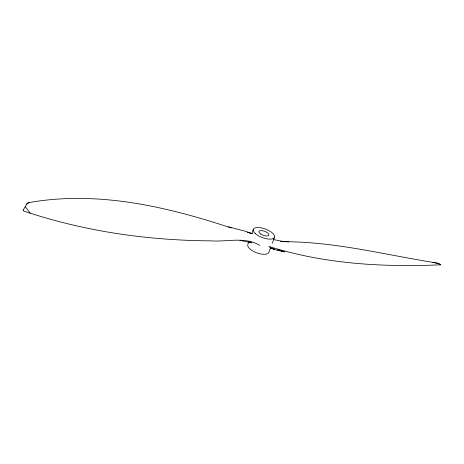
<?xml version="1.0" encoding="UTF-8"?>
<svg xmlns="http://www.w3.org/2000/svg" width="464" height="464" viewBox="0 0 464 464"><rect width="100%" height="100%" fill="white"/><g stroke="black" fill="none" stroke-linecap="round" stroke-linejoin="round"><path stroke-width="0.7" d="M259.788 245.363C244.754 236.344 227.012 242.156 210.581 240.845C193.041 240.758 175.508 239.929 158.033 238.444C112.479 234.581 67.326 225.643 23.96 211.12L23.241 210.064L27.289 203.296A5.156 3.497 14.7 0 1 29.255 202.548C97.463 190.489 166.68 206.538 231.31 227.986M23.241 210.064L23.241 210.563M248.814 241.779L247.863 244.406A11.211 4.733 20.3 0 0 256.604 252.805A11.211 4.733 20.3 0 0 268.865 252.259L270.593 247.695M251.662 233.908L253.321 229.315M272.322 243.124L274.543 237.249M440.371 264.822L440.8 264.724A3.84 0.406 12.5 0 1 440.371 264.822C382.87 267.345 324.446 263.941 269.242 246.529L268.801 246.732M26.419 204.247L29.255 202.548M285.244 241.727C336.609 241.924 386.686 255.177 437.169 263.03L440.568 264.532M288.196 241.692L280.761 241.361L284.078 241.524M285.406 241.587L288.73 241.75L281.654 241.263L282.535 241.39L273.273 239.517M239.975 240.375L250.2 242.562M432.854 262.305L439.617 264.039M228.416 226.797L246.378 231.548L252.236 233.694M270.477 248.037L274.589 249.249L269.92 247.683M252.323 233.705L247.672 232.278L251.575 233.566M284.728 251.94L277.576 249.684L284.299 251.749L276.016 249.963L269.926 247.753M250.653 242.568L248.141 241.738L250.664 242.782M437.877 263.187L438.202 263.303M251.36 242.724L248.878 241.5L251.877 243.026M25.155 206.561L30.311 213.15M260.791 234.1A5.313 2.129 20.3 0 0 268.905 235.138A5.313 2.129 20.3 0 0 262.085 230.643A5.313 2.129 20.3 0 0 260.791 234.1M255.316 233.607A11.333 4.541 20.3 0 0 273.789 238.223A11.333 4.541 20.3 0 0 262.618 228.195A11.333 4.541 20.3 0 0 255.316 233.607"/></g></svg>
